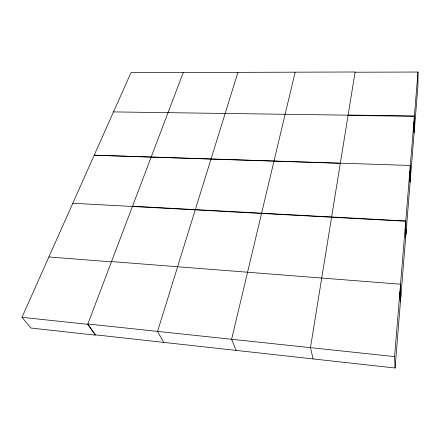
<?xml version="1.0" encoding="UTF-8"?>
<svg xmlns="http://www.w3.org/2000/svg" width="440" height="440" viewBox="0 0 440 440"><rect width="100%" height="100%" fill="white"/><g stroke="black" fill="none" stroke-linecap="round" stroke-linejoin="round"><path stroke-width="0.66" d="M414.348 130.18L414.381 115.951L348.139 115.038M355.075 72.215L418 72.034L417.923 86.031L395.082 368.005L95.469 334.84L87.857 323.989L394.57 356.598L395.082 368.005M400.862 296.654L400.736 291.973L400.296 300.9L400.059 292.644L400.642 288.431L400.527 284.213L111.529 261.575M405.427 237.732L405.834 229.416L405.911 234.361M409.976 181.709L410.361 173.927L410.388 179.047M414.348 124.955L413.991 132.27L413.996 122.931L414.381 120.632M400.736 291.973L400.263 301.307L400.026 293.057L400.642 288.431M410.361 173.927L409.948 182.023L410.306 165.462L94.232 155.149M414.002 132.171L414.381 124.581M394.57 356.598L418 72.034M405.279 229.097L405.801 225.418L405.735 220.968L132.528 206.217M409.888 172.975L410.333 170.06M413.991 123.03L414.354 121.011M295.141 72.177L231.616 339.273L236.132 350.411M237.914 72.353L157.553 331.397L163.719 342.397M313.11 358.93L310.459 347.655L355.108 71.995L130.961 72.677L22 317.323L30.899 328.026L95.348 335.17L87.731 324.319L183.244 72.517M113.487 111.909L348.117 115.159M348.079 115.401L414.354 116.325M94.188 155.243L340.318 163.312M72.804 203.253L132.429 206.476M132.424 206.492L405.713 221.227L405.779 225.676L405.29 228.998L405.416 237.826L405.856 229.157L405.933 234.102M48.884 256.96L111.419 261.866M22 317.323L87.731 324.319"/></g></svg>
